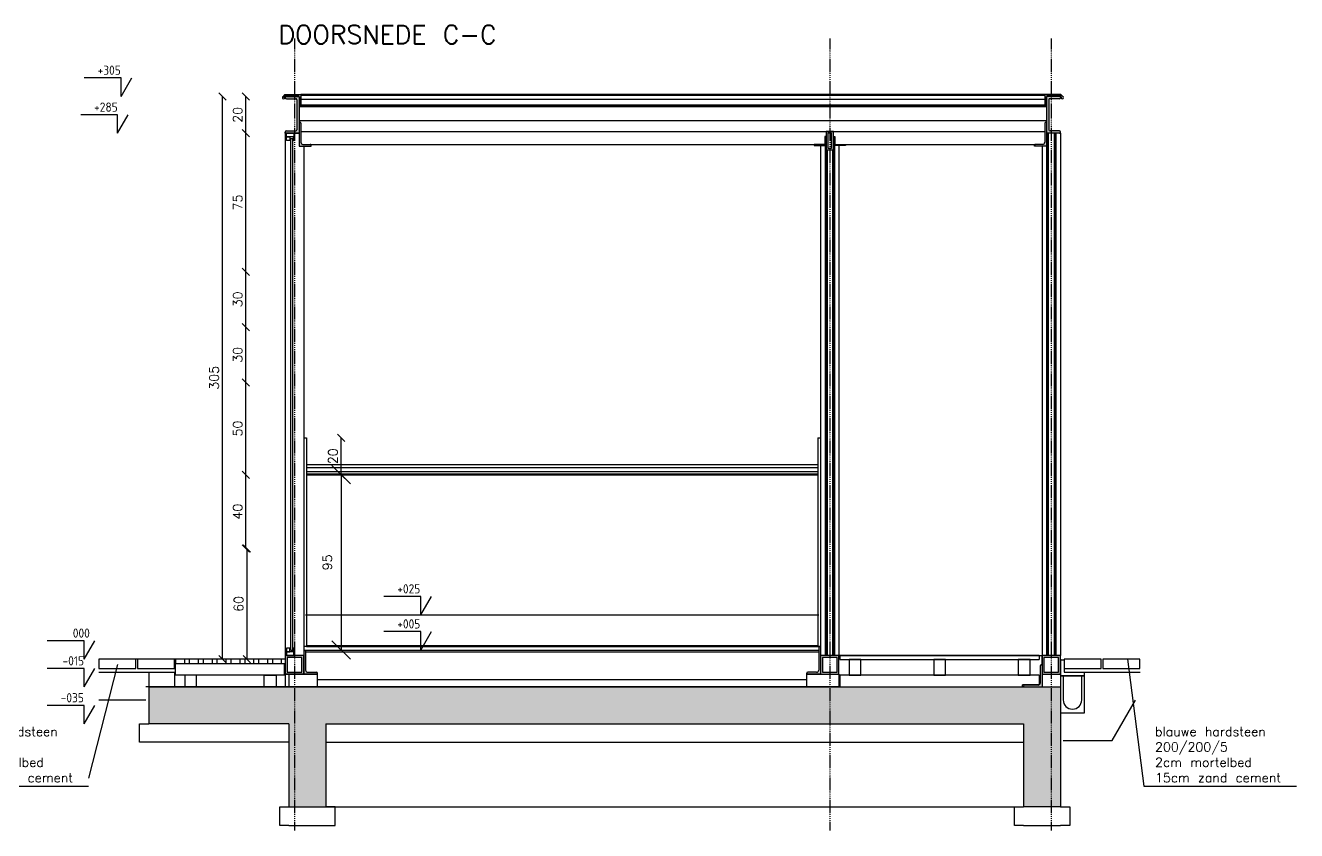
# Model space of a CAD drawing. Header units: centimetres. Extents: x -2527 to 4829, y -303 to 1224.
# Drawn here: x 1617 to 2306, y 84 to 520 of the extents above; entities that cross this region are included whole.
import ezdxf

# ---------------------------------------------------------------- set-up
doc = ezdxf.new("R2010")
doc.units = ezdxf.units.CM
doc.header["$MEASUREMENT"] = 0
for name, pattern in [('DASHDOT', [1, 0.5, -0.25, 0, -0.25]), ('DASHED', [19.05, 12.7, -6.35]), ('HIDDEN', [0.375, 0.25, -0.125])]:
    doc.linetypes.add(name, pattern=pattern)
doc.layers.get('0').update_dxf_attribs({"linetype": 'CONTINUOUS'})
doc.layers.get('DEFPOINTS').update_dxf_attribs({"linetype": 'CONTINUOUS'})
for name, color, linetype in [('20-DIM', 2, 'CONTINUOUS'), ('20-TXT-50', 4, 'CONTINUOUS'), ('AANZ', 1, 'CONTINUOUS'), ('AANZ-ONZ', 1, 'HIDDEN'), ('AFWERKING', 1, 'CONTINUOUS'), ('ASSEN', 2, 'DASHDOT'), ('BET-AANZ', 3, 'CONTINUOUS'), ('BET-DOORSN', 4, 'CONTINUOUS'), ('BET-ONZ', 2, 'HIDDEN'), ('DRAAGSTRUCTUUR', 4, 'CONTINUOUS'), ('HOUT', 2, 'CONTINUOUS'), ('METSELWERK', 1, 'CONTINUOUS'), ('SOLID', 252, 'CONTINUOUS')]:
    doc.layers.add(name, color=color, linetype=linetype)
doc.styles.add('20-ST-25', font='txt.shx', dxfattribs={"height": 5})
doc.styles.add('20-ST-50', font='txt.shx', dxfattribs={"height": 10})
doc.styles.add('CAAA_VZW', font='ISO')
doc.styles.get("Standard").update_dxf_attribs({"font": 'isocp.shx'})
doc.dimstyles.new('20-DIM', dxfattribs={"dimscale": 20, "dimtxt": 0.25, "dimasz": 0.2, "dimexe": 0.2, "dimexo": 0.5, "dimgap": 0.1, "dimtad": 1, "dimdec": 1, "dimdsep": 46, "dimtxsty": '20-ST-25', "dimblk": 'DOT', "dimblk1": 'OBLIQUE', "dimblk2": 'OBLIQUE', "dimsah": 1, "dimcen": 0.1, "dimse1": 1, "dimse2": 1, "dimaunit": 1, "dimadec": 0, "dimazin": 0, "dimtfac": 1, "dimtdec": 1, "dimtix": 1, "dimtmove": 0, "dimatfit": 3, "dimldrblk": 'OBLIQUE', "dimfxl": 1, "dimtolj": 1, "dimarcsym": 0})
doc.dimstyles.new('20-WAP-DIM', dxfattribs={"dimscale": 20, "dimtxt": 1e-14, "dimasz": 0.2, "dimexe": 0.2, "dimexo": 1, "dimgap": 0.1, "dimtad": 1, "dimdec": 1, "dimdsep": 46, "dimtxsty": 'Standard', "dimcen": 0.09, "dimse1": 1, "dimse2": 1, "dimadec": 0, "dimazin": 0, "dimtfac": 1, "dimtdec": 1, "dimtmove": 0, "dimatfit": 3, "dimfxl": 1, "dimtolj": 1, "dimarcsym": 0})

# ---------------------------------------------------------------- blocks, each defined once
blk = doc.blocks.new('_OBLIQUE')
at = {"color": 0, "linetype": 'ByBlock'}
blk.add_line((-0.5, -0.5), (0.5, 0.5), dxfattribs=at)
blk = doc.blocks.new('*D27')
at = {"layer": '20-DIM', "color": 0, "lineweight": -2, "transparency": 16777216}
blk.add_line((1788.13, 276.74), (1788.13, 181.74), dxfattribs=at)
at = {"layer": 'DEFPOINTS', "color": 0, "transparency": 16777216}
for p in [(1770.35, 276.74), (1770.35, 181.74), (1788.13, 181.74)]:
    blk.add_point(p, dxfattribs=at)
at = {"layer": '20-DIM', "color": 0, "lineweight": -2, "transparency": 16777216, "xscale": 10, "yscale": 10, "zscale": 10}
for p, rotation in [((1788.13, 276.74), 90), ((1788.13, 181.74), 270)]:
    blk.add_blockref('_OBLIQUE', p, dxfattribs=dict(at, rotation=rotation))
at = {"layer": '20-DIM', "color": 0, "transparency": 16777216, "insert": (1780.63, 229.24), "char_height": 5, "attachment_point": 5, "rotation": 90, "style": '20-ST-25'}
blk.add_mtext('\\A1;95', dxfattribs=at)
blk = doc.blocks.new('DOT')
blk.add_point((0, 0))
blk = doc.blocks.new('*D26')
at = {"layer": '20-DIM', "color": 0, "lineweight": -2, "transparency": 16777216}
blk.add_line((1788.13, 276.74), (1788.13, 296.74), dxfattribs=at)
at = {"layer": 'DEFPOINTS', "color": 0, "transparency": 16777216}
for p in [(1770.35, 296.74), (1788.13, 296.74), (1770.35, 276.74)]:
    blk.add_point(p, dxfattribs=at)
at = {"layer": '20-DIM', "color": 0, "lineweight": -2, "transparency": 16777216, "xscale": 4, "yscale": 4, "zscale": 4}
for p, rotation in [((1788.13, 296.74), 90), ((1788.13, 276.74), 270)]:
    blk.add_blockref('_OBLIQUE', p, dxfattribs=dict(at, rotation=rotation))
at = {"layer": '20-DIM', "color": 0, "transparency": 16777216, "insert": (1783.63, 286.74), "char_height": 5, "attachment_point": 5, "rotation": 90, "style": '20-ST-25'}
blk.add_mtext('\\A1;20', dxfattribs=at)
blk = doc.blocks.new('NIVO20')
at = {"color": 0, "linetype": 'ByBlock'}
for p, q in [((0, 0), (-5.77, 10)), ((0, 10), (20, 10)), ((0, 0), (0, 10))]:
    blk.add_line(p, q, dxfattribs=at)
at = {"color": 0, "linetype": 'ByBlock', "style": 'CAAA_VZW'}
blk.add_attdef('NIVO', (0, 11.67), '', height=5, dxfattribs=at)
blk = doc.blocks.new('*D35')
at = {"layer": '20-DIM', "color": 0, "lineweight": -2, "transparency": 16777216}
blk.add_line((1737.01, 236.74), (1737.01, 176.74), dxfattribs=at)
at = {"layer": 'DEFPOINTS', "color": 0, "transparency": 16777216}
for p in [(1761.23, 236.74), (1737.01, 176.74), (1762.83, 176.74)]:
    blk.add_point(p, dxfattribs=at)
at = {"layer": '20-DIM', "color": 0, "lineweight": -2, "transparency": 16777216, "xscale": 4, "yscale": 4, "zscale": 4}
for p, rotation in [((1737.01, 236.74), 90), ((1737.01, 176.74), 270)]:
    blk.add_blockref('_OBLIQUE', p, dxfattribs=dict(at, rotation=rotation))
at = {"layer": '20-DIM', "color": 0, "transparency": 16777216, "insert": (1732.51, 206.74), "char_height": 5, "attachment_point": 5, "rotation": 90, "style": '20-ST-25'}
blk.add_mtext('\\A1;60', dxfattribs=at)
blk = doc.blocks.new('*D34')
at = {"layer": '20-DIM', "color": 0, "lineweight": -2, "transparency": 16777216}
blk.add_line((1736.51, 236.74), (1736.51, 276.74), dxfattribs=at)
at = {"layer": 'DEFPOINTS', "color": 0, "transparency": 16777216}
for p in [(1736.51, 276.74), (1761.23, 276.74), (1761.23, 236.74)]:
    blk.add_point(p, dxfattribs=at)
at = {"layer": '20-DIM', "color": 0, "lineweight": -2, "transparency": 16777216, "xscale": 4, "yscale": 4, "zscale": 4}
for p, rotation in [((1736.51, 276.74), 90), ((1736.51, 236.74), 270)]:
    blk.add_blockref('_OBLIQUE', p, dxfattribs=dict(at, rotation=rotation))
at = {"layer": '20-DIM', "color": 0, "transparency": 16777216, "insert": (1732.01, 256.74), "char_height": 5, "attachment_point": 5, "rotation": 90, "style": '20-ST-25'}
blk.add_mtext('\\A1;40', dxfattribs=at)
blk = doc.blocks.new('*D33')
at = {"layer": '20-DIM', "color": 0, "lineweight": -2, "transparency": 16777216}
blk.add_line((1736.51, 276.74), (1736.51, 326.74), dxfattribs=at)
at = {"layer": 'DEFPOINTS', "color": 0, "transparency": 16777216}
for p in [(1736.51, 326.74), (1761.23, 326.74), (1761.23, 276.74)]:
    blk.add_point(p, dxfattribs=at)
at = {"layer": '20-DIM', "color": 0, "lineweight": -2, "transparency": 16777216, "xscale": 4, "yscale": 4, "zscale": 4}
for p, rotation in [((1736.51, 326.74), 90), ((1736.51, 276.74), 270)]:
    blk.add_blockref('_OBLIQUE', p, dxfattribs=dict(at, rotation=rotation))
at = {"layer": '20-DIM', "color": 0, "transparency": 16777216, "insert": (1732.01, 301.74), "char_height": 5, "attachment_point": 5, "rotation": 90, "style": '20-ST-25'}
blk.add_mtext('\\A1;50', dxfattribs=at)
blk = doc.blocks.new('*D32')
at = {"layer": '20-DIM', "color": 0, "lineweight": -2, "transparency": 16777216}
blk.add_line((1736.51, 326.74), (1736.51, 356.74), dxfattribs=at)
at = {"layer": 'DEFPOINTS', "color": 0, "transparency": 16777216}
for p in [(1736.51, 356.74), (1761.23, 356.74), (1761.23, 326.74)]:
    blk.add_point(p, dxfattribs=at)
at = {"layer": '20-DIM', "color": 0, "lineweight": -2, "transparency": 16777216, "xscale": 4, "yscale": 4, "zscale": 4}
for p, rotation in [((1736.51, 356.74), 90), ((1736.51, 326.74), 270)]:
    blk.add_blockref('_OBLIQUE', p, dxfattribs=dict(at, rotation=rotation))
at = {"layer": '20-DIM', "color": 0, "transparency": 16777216, "insert": (1732.01, 341.74), "char_height": 5, "attachment_point": 5, "rotation": 90, "style": '20-ST-25'}
blk.add_mtext('\\A1;30', dxfattribs=at)
blk = doc.blocks.new('*D31')
at = {"layer": '20-DIM', "color": 0, "lineweight": -2, "transparency": 16777216}
blk.add_line((1736.51, 356.74), (1736.51, 386.74), dxfattribs=at)
at = {"layer": 'DEFPOINTS', "color": 0, "transparency": 16777216}
for p in [(1736.51, 386.74), (1761.23, 386.74), (1761.23, 356.74)]:
    blk.add_point(p, dxfattribs=at)
at = {"layer": '20-DIM', "color": 0, "lineweight": -2, "transparency": 16777216, "xscale": 4, "yscale": 4, "zscale": 4}
for p, rotation in [((1736.51, 386.74), 90), ((1736.51, 356.74), 270)]:
    blk.add_blockref('_OBLIQUE', p, dxfattribs=dict(at, rotation=rotation))
at = {"layer": '20-DIM', "color": 0, "transparency": 16777216, "insert": (1732.01, 371.74), "char_height": 5, "attachment_point": 5, "rotation": 90, "style": '20-ST-25'}
blk.add_mtext('\\A1;30', dxfattribs=at)
blk = doc.blocks.new('*D30')
at = {"layer": '20-DIM', "color": 0, "lineweight": -2, "transparency": 16777216}
blk.add_line((1723.79, 176.74), (1723.79, 481.74), dxfattribs=at)
at = {"layer": 'DEFPOINTS', "color": 0, "transparency": 16777216}
for p in [(1723.79, 481.74), (1757.83, 481.74), (1755.83, 176.74)]:
    blk.add_point(p, dxfattribs=at)
at = {"layer": '20-DIM', "color": 0, "lineweight": -2, "transparency": 16777216, "xscale": 4, "yscale": 4, "zscale": 4}
for p, rotation in [((1723.79, 481.74), 90), ((1723.79, 176.74), 270)]:
    blk.add_blockref('_OBLIQUE', p, dxfattribs=dict(at, rotation=rotation))
at = {"layer": '20-DIM', "color": 0, "transparency": 16777216, "insert": (1719.29, 329.24), "char_height": 5, "attachment_point": 5, "rotation": 90, "style": '20-ST-25'}
blk.add_mtext('\\A1;305', dxfattribs=at)
blk = doc.blocks.new('*D29')
at = {"layer": '20-DIM', "color": 0, "lineweight": -2, "transparency": 16777216}
blk.add_line((1736.51, 386.74), (1736.51, 461.74), dxfattribs=at)
at = {"layer": 'DEFPOINTS', "color": 0, "transparency": 16777216}
for p in [(1736.51, 461.74), (1757.83, 461.74), (1761.23, 386.74)]:
    blk.add_point(p, dxfattribs=at)
at = {"layer": '20-DIM', "color": 0, "lineweight": -2, "transparency": 16777216, "xscale": 4, "yscale": 4, "zscale": 4}
for p, rotation in [((1736.51, 461.74), 90), ((1736.51, 386.74), 270)]:
    blk.add_blockref('_OBLIQUE', p, dxfattribs=dict(at, rotation=rotation))
at = {"layer": '20-DIM', "color": 0, "transparency": 16777216, "insert": (1732.01, 424.24), "char_height": 5, "attachment_point": 5, "rotation": 90, "style": '20-ST-25'}
blk.add_mtext('\\A1;75', dxfattribs=at)
blk = doc.blocks.new('*D28')
at = {"layer": '20-DIM', "color": 0, "lineweight": -2, "transparency": 16777216}
blk.add_line((1736.51, 461.74), (1736.51, 481.74), dxfattribs=at)
at = {"layer": 'DEFPOINTS', "color": 0, "transparency": 16777216}
for p in [(1736.51, 481.74), (1757.83, 481.74), (1757.83, 461.74)]:
    blk.add_point(p, dxfattribs=at)
at = {"layer": '20-DIM', "color": 0, "lineweight": -2, "transparency": 16777216, "xscale": 4, "yscale": 4, "zscale": 4}
for p, rotation in [((1736.51, 481.74), 90), ((1736.51, 461.74), 270)]:
    blk.add_blockref('_OBLIQUE', p, dxfattribs=dict(at, rotation=rotation))
at = {"layer": '20-DIM', "color": 0, "transparency": 16777216, "insert": (1732.01, 471.74), "char_height": 5, "attachment_point": 5, "rotation": 90, "style": '20-ST-25'}
blk.add_mtext('\\A1;20', dxfattribs=at)

msp = doc.modelspace()

# ---------------------------------------------------------------- hatches: boundary and pattern name
at = {"layer": 'DRAAGSTRUCTUUR'}
for points in [[(1763.48, 462.99), (1758.43, 462.99, 0.414214), (1757.83, 462.39), (1757.83, 461.74), (1765.33, 461.74), (1765.33, 481.74), (1757.83, 481.74), (1757.83, 481.09, 0.414214), (1758.43, 480.49), (1763.48, 480.49, -0.414214), (1764.08, 479.89), (1764.08, 463.59, -0.414214)], [(1766.33, 456.84), (1766.33, 467.19, 0.414214), (1765.78, 467.74), (1765.33, 467.74), (1765.33, 461.74), (1765.33, 454.74), (1771.83, 454.74), (1771.83, 455.19, 0.414214), (1771.28, 455.74), (1767.43, 455.74, -0.414214)], [(2050.83, 455.04), (2050.83, 460.04), (2050.13, 460.04), (2050.13, 455.74), (2044.33, 455.74), (2044.33, 455.04)], [(2055.53, 460.04), (2054.83, 460.04), (2054.83, 455.04), (2061.33, 455.04), (2061.33, 455.74), (2055.53, 455.74)], [(2047.83, 181.74), (2047.83, 183.74), (2047.38, 183.74, 0.414214), (2046.83, 183.19), (2046.83, 170.84, -0.414214), (2045.73, 169.74), (2040.88, 169.74, 0.414214), (2040.33, 169.19), (2040.33, 168.74), (2047.83, 168.74)], [(2167.83, 173.74), (2167.38, 173.74, 0.414214), (2166.83, 173.19), (2166.83, 163.84, -0.414214), (2165.73, 162.74), (2158.38, 162.74, 0.414214), (2157.83, 162.19), (2157.83, 161.74), (2167.83, 161.74)]]:
    msp.add_hatch(color=256, dxfattribs=at).paths.add_polyline_path(points)
h = msp.add_hatch(color=256, dxfattribs=at)
h.paths.add_polyline_path([(2170.33, 467.74), (2169.88, 467.74, 0.414214), (2169.33, 467.19), (2169.33, 456.84, -0.414214), (2168.23, 455.74), (2164.38, 455.74, 0.414214), (2163.83, 455.19), (2163.83, 454.74), (2170.33, 454.74)])
h.paths.add_polyline_path([(2171.58, 463.59), (2171.58, 479.89, -0.414214), (2172.18, 480.49), (2177.23, 480.49, 0.414214), (2177.83, 481.09), (2177.83, 481.74), (2170.33, 481.74), (2170.33, 461.74), (2177.83, 461.74), (2177.83, 462.39, 0.414214), (2177.23, 462.99), (2172.18, 462.99, -0.414214)])
h = msp.add_hatch(color=256, dxfattribs=at)
h.paths.add_polyline_path([(2050.83, 462.74), (2050.83, 452.74), (2054.83, 452.74), (2054.83, 462.74)])
h.paths.add_polyline_path([(2053.83, 461.74), (2053.83, 453.74), (2051.83, 453.74), (2051.83, 461.74)], flags=16)
h = msp.add_hatch(color=256, dxfattribs=at)
h.paths.add_polyline_path([(1767.83, 178.74), (1757.83, 178.74), (1757.83, 168.74), (1767.83, 168.74)])
h.paths.add_polyline_path([(1766.83, 177.74), (1766.83, 169.74), (1758.83, 169.74), (1758.83, 177.74)], flags=16)
h.paths.add_polyline_path([(1768.83, 181.19, 0.414214), (1768.28, 181.74), (1767.83, 181.74), (1767.83, 168.74), (1775.33, 168.74), (1775.33, 169.19, 0.414214), (1774.78, 169.74), (1769.93, 169.74, -0.414214), (1768.83, 170.84)])
h = msp.add_hatch(color=256, dxfattribs=at)
h.paths.add_polyline_path([(2057.83, 178.74), (2047.83, 178.74), (2047.83, 168.74), (2057.83, 168.74)])
h.paths.add_polyline_path([(2048.83, 177.74), (2056.83, 177.74), (2056.83, 169.74), (2048.83, 169.74)], flags=16)
h = msp.add_hatch(color=256, dxfattribs=at)
h.paths.add_polyline_path([(2177.83, 178.74), (2167.83, 178.74), (2167.83, 173.74), (2167.83, 168.74), (2177.83, 168.74)])
h.paths.add_polyline_path([(2168.83, 177.74), (2176.83, 177.74), (2176.83, 169.74), (2168.83, 169.74)], flags=16)
at = {"layer": 'SOLID'}
msp.add_hatch(color=256, dxfattribs=at).paths.add_polyline_path([(1683.83, 161.74), (1683.83, 141.74), (1759.83, 141.74), (1759.83, 96.74), (1779.83, 96.74), (1779.83, 141.74), (2157.83, 141.74), (2157.83, 96.74), (2177.83, 96.74), (2177.83, 161.74), (2057.83, 161.74)])

# ---------------------------------------------------------------- linework, layer by layer
at = {"layer": '20-DIM'}
msp.add_line((1666.89, 173.95), (1651.21, 112.24), dxfattribs=at)
at = {"layer": 'AANZ'}
for p, q in [((1757.83, 461.74), (1757.83, 178.74)), ((2170.83, 454.74), (2170.83, 461.74)), ((2177.83, 461.74), (2177.83, 178.74)), ((1767.43, 455.74), (2050.13, 455.74)), ((2047.83, 455.04), (2047.83, 178.74)), ((2055.53, 455.74), (2164.38, 455.74)), ((2057.83, 455.04), (2057.83, 178.74)), ((2167.83, 454.74), (2167.83, 178.74)), ((1769.33, 282.24), (2046.33, 282.24)), ((1768.83, 181.74), (2046.83, 181.74)), ((1769.33, 184.24), (2046.33, 184.24)), ((1769.33, 183.74), (2046.33, 183.74)), ((2057.83, 178.74), (2167.83, 178.74))]:
    msp.add_line(p, q, dxfattribs=at)
at = {"layer": 'AANZ-ONZ'}
for p, q in [((2171.33, 178.74), (2171.33, 461.74)), ((2174.33, 461.74), (2174.33, 178.74)), ((2051.33, 452.74), (2051.33, 178.74)), ((2054.33, 452.74), (2054.33, 178.74))]:
    msp.add_line(p, q, dxfattribs=at)
at = {"layer": 'AFWERKING'}
for p, q in [((1757.62, 482.74), (1756.42, 481.54)), ((1757.83, 482.24), (1757.27, 481.69)), ((1757.62, 482.74), (1766.32, 482.74)), ((1757.83, 482.24), (1765.33, 482.24)), ((2169.33, 482.74), (1766.32, 482.74)), ((1766.32, 482.74), (1766.32, 477.24)), ((2169.33, 482.26), (1766.32, 482.26)), ((2169.33, 482.74), (2169.33, 477.24)), ((2178.03, 482.74), (2169.33, 482.74)), ((2177.83, 482.24), (2170.33, 482.24)), ((2177.83, 482.24), (2178.38, 481.69)), ((2178.03, 482.74), (2179.24, 481.54)), ((1757.55, 481.41), (1757.06, 480.91)), ((1765.82, 481.71), (1765.82, 476.74)), ((1765.82, 476.74), (2169.83, 476.74)), ((2169.33, 480.05), (1766.32, 480.05)), ((1766.32, 477.24), (2169.33, 477.24)), ((2169.83, 481.71), (2169.83, 476.74)), ((2178.1, 481.41), (2178.59, 480.91)), ((1761.98, 458.74), (1760.78, 458.74)), ((1760.78, 181.74), (1760.78, 458.74)), ((1761.98, 181.74), (1761.98, 458.74)), ((1767.83, 454.74), (1767.83, 178.74)), ((1760.78, 181.74), (1761.98, 181.74)), ((1757.83, 176.74), (1697.83, 176.74)), ((1683.83, 169.74), (1697.83, 169.74)), ((1683.83, 169.74), (1683.83, 161.74)), ((1697.83, 169.74), (1697.83, 161.74)), ((1683.83, 161.74), (1682.33, 161.74))]:
    msp.add_line(p, q, dxfattribs=at)
for points in [[(1758.55, 461.74), (1762.55, 461.74), (1762.55, 457.74), (1762.35, 457.74), (1762.35, 459.74), (1758.55, 459.74), (1758.55, 461.74)], [(1758.55, 178.74), (1762.55, 178.74), (1762.55, 182.74), (1762.35, 182.74), (1762.35, 180.74), (1758.55, 180.74), (1758.55, 178.74)]]:
    msp.add_lwpolyline(points, dxfattribs=at)
for points in [[(1758.55, 459.74), (1760.35, 459.74), (1760.35, 457.74), (1758.55, 457.74)], [(1758.55, 180.74), (1760.35, 180.74), (1760.35, 182.74), (1758.55, 182.74)]]:
    msp.add_lwpolyline(points, close=True, dxfattribs=at)
for centre, start, end in [((1756.94, 481.08), 134.9035, 28.38494), ((2178.71, 481.08), 151.61506, 45.0965)]:
    msp.add_arc(centre, 0.7, start, end, dxfattribs=at)
at = {"layer": 'ASSEN'}
for p, q in [((1762.83, 513.11), (1762.83, 83.93)), ((2052.83, 513.11), (2052.83, 83.93)), ((2172.83, 513.11), (2172.83, 83.93))]:
    msp.add_line(p, q, dxfattribs=at)
at = {"layer": 'BET-AANZ'}
for p, q in [((1757.83, 461.74), (1765.33, 461.74)), ((1765.33, 461.74), (1757.83, 461.74))]:
    msp.add_line(p, q, dxfattribs=at)
at = {"layer": 'BET-DOORSN'}
for p, q in [((1683.83, 161.74), (1683.83, 141.74)), ((2058.33, 161.74), (1683.83, 161.74)), ((2057.83, 161.74), (2177.83, 161.74)), ((2177.83, 161.74), (2177.83, 96.74)), ((1759.83, 141.74), (1683.83, 141.74)), ((1759.83, 141.74), (1759.83, 96.74)), ((1779.83, 141.74), (1779.83, 96.74)), ((1779.83, 141.74), (2157.83, 141.74)), ((2157.83, 141.74), (2157.83, 96.74)), ((1759.83, 96.74), (1779.83, 96.74)), ((2177.83, 96.74), (2157.83, 96.74))]:
    msp.add_line(p, q, dxfattribs=at)
at = {"layer": 'BET-ONZ'}
msp.add_line((1779.83, 96.74), (2157.83, 96.74), dxfattribs=at)
at = {"layer": 'DRAAGSTRUCTUUR'}
for p, q in [((1757.83, 481.74), (1765.33, 481.74)), ((1757.83, 481.74), (1757.83, 481.09)), ((1758.43, 480.49), (1763.48, 480.49)), ((1764.08, 479.89), (1764.08, 463.59)), ((1765.33, 481.74), (1765.33, 461.74)), ((1765.33, 476.24), (2170.33, 476.24)), ((2170.33, 481.74), (2170.33, 461.74)), ((2177.83, 481.74), (2170.33, 481.74)), ((2171.58, 479.89), (2171.58, 463.59)), ((2177.23, 480.49), (2172.18, 480.49)), ((2177.83, 481.74), (2177.83, 481.09)), ((1765.33, 468.74), (2170.33, 468.74)), ((1757.83, 461.74), (1757.83, 462.39)), ((1758.43, 462.99), (1763.48, 462.99)), ((1765.33, 467.74), (1765.33, 454.74)), ((1765.78, 467.74), (1765.33, 467.74)), ((1766.33, 467.19), (1766.33, 456.84)), ((1766.33, 462.74), (2169.33, 462.74)), ((1797.47, 462.74), (1812.35, 462.74)), ((2169.33, 467.19), (2169.33, 456.84)), ((2169.88, 467.74), (2170.33, 467.74)), ((2170.33, 467.74), (2170.33, 454.74)), ((2177.83, 461.74), (2170.33, 461.74)), ((2177.23, 462.99), (2172.18, 462.99)), ((2177.33, 461.74), (2177.83, 461.74)), ((2177.83, 461.74), (2177.83, 462.39)), ((1765.33, 454.74), (1771.83, 454.74)), ((1767.43, 455.74), (1771.28, 455.74)), ((1771.83, 454.74), (1771.83, 455.19)), ((2163.83, 454.74), (2163.83, 455.19)), ((2170.33, 454.74), (2163.83, 454.74)), ((2168.23, 455.74), (2164.38, 455.74)), ((1767.83, 181.74), (1767.83, 168.74)), ((1767.83, 181.74), (1767.83, 168.74)), ((1768.28, 181.74), (1767.83, 181.74)), ((1768.83, 181.19), (1768.83, 170.84)), ((2046.83, 183.19), (2046.83, 170.84)), ((2047.38, 183.74), (2047.83, 183.74)), ((2047.83, 183.74), (2047.83, 168.74)), ((2047.83, 181.74), (2047.83, 168.74)), ((2166.83, 173.19), (2166.83, 163.84)), ((2167.38, 173.74), (2167.83, 173.74)), ((2167.83, 173.74), (2167.83, 178.74)), ((2167.83, 173.74), (2167.83, 161.74)), ((2177.83, 176.74), (2177.83, 169.74)), ((1767.83, 168.74), (1775.33, 168.74)), ((1769.93, 169.74), (1774.78, 169.74)), ((1775.33, 168.74), (1775.33, 169.19)), ((2040.33, 168.74), (2040.33, 169.19)), ((2047.83, 168.74), (2040.33, 168.74)), ((2045.73, 169.74), (2040.88, 169.74)), ((1683.83, 161.74), (1759.83, 161.74)), ((2157.83, 161.74), (2157.83, 162.19)), ((2157.83, 161.74), (2167.83, 161.74)), ((2165.73, 162.74), (2158.38, 162.74))]:
    msp.add_line(p, q, dxfattribs=at)
for points in [[(2050.83, 452.74), (2054.83, 452.74), (2054.83, 462.74), (2050.83, 462.74)], [(2051.83, 453.74), (2053.83, 453.74), (2053.83, 461.74), (2051.83, 461.74)], [(1757.83, 168.74), (1767.83, 168.74), (1767.83, 178.74), (1757.83, 178.74)], [(1758.83, 169.74), (1766.83, 169.74), (1766.83, 177.74), (1758.83, 177.74)], [(2047.83, 168.74), (2057.83, 168.74), (2057.83, 178.74), (2047.83, 178.74)], [(2048.83, 169.74), (2056.83, 169.74), (2056.83, 177.74), (2048.83, 177.74)], [(2167.83, 168.74), (2177.83, 168.74), (2177.83, 178.74), (2167.83, 178.74)], [(2168.83, 169.74), (2176.83, 169.74), (2176.83, 177.74), (2168.83, 177.74)]]:
    msp.add_lwpolyline(points, close=True, dxfattribs=at)
for points in [[(2044.33, 455.04), (2050.83, 455.04), (2050.83, 460.04), (2050.13, 460.04), (2050.13, 455.74), (2044.33, 455.74), (2044.33, 455.04)], [(2061.33, 455.04), (2054.83, 455.04), (2054.83, 460.04), (2055.53, 460.04), (2055.53, 455.74), (2061.33, 455.74), (2061.33, 455.04)]]:
    msp.add_lwpolyline(points, dxfattribs=at)
for centre, radius, start, end in [((1758.43, 481.09), 0.6, 180, 270), ((1763.48, 479.89), 0.6, 0, 90), ((2172.18, 479.89), 0.6, 90, 180), ((2177.23, 481.09), 0.6, 270, 0), ((1758.43, 462.39), 0.6, 90, 180), ((1763.48, 463.59), 0.6, 270, 360), ((1765.78, 467.19), 0.55, 360, 90), ((2169.88, 467.19), 0.55, 90, 180), ((2172.18, 463.59), 0.6, 180, 270), ((2177.23, 462.39), 0.6, 0, 90), ((1767.43, 456.84), 1.1, 180, 270), ((1771.28, 455.19), 0.55, 360, 90), ((2164.38, 455.19), 0.55, 90, 180), ((2168.23, 456.84), 1.1, 270, 0), ((1768.28, 181.19), 0.55, 360, 90), ((2047.38, 183.19), 0.55, 90, 180), ((2167.38, 173.19), 0.55, 90, 180), ((1769.93, 170.84), 1.1, 180, 270), ((1774.78, 169.19), 0.55, 0, 90), ((2040.88, 169.19), 0.55, 90, 180), ((2045.73, 170.84), 1.1, 270, 0), ((2158.38, 162.19), 0.55, 90, 180), ((2165.73, 163.84), 1.1, 270, 0)]:
    msp.add_arc(centre, radius, start, end, dxfattribs=at)
at = {"layer": 'HOUT'}
for p, q in [((2174.83, 461.74), (2174.83, 178.74)), ((2175.33, 461.74), (2175.33, 178.74)), ((2050.33, 455.04), (2050.33, 178.74)), ((2055.33, 455.04), (2055.33, 178.74)), ((2170.33, 454.74), (2170.83, 454.74)), ((2170.33, 454.74), (2170.33, 178.74)), ((2170.83, 454.74), (2170.83, 178.74)), ((2050.83, 452.74), (2050.83, 178.74)), ((2054.83, 452.74), (2054.83, 178.74)), ((1767.83, 296.74), (1769.33, 296.74)), ((1767.83, 296.74), (1767.83, 181.74)), ((1769.33, 296.74), (1769.33, 183.74)), ((2046.33, 296.74), (2046.33, 183.74)), ((2046.33, 296.74), (2047.83, 296.74)), ((1769.33, 280.57), (2046.33, 280.57)), ((1769.33, 278.57), (2046.33, 278.57)), ((1769.33, 277.24), (2046.33, 277.24)), ((1769.33, 276.74), (2046.33, 276.74)), ((1768.83, 200.74), (2046.83, 200.74)), ((1769.33, 183.74), (1767.83, 183.74)), ((1768.83, 180.74), (2046.83, 180.74)), ((2046.33, 183.74), (2047.83, 183.74)), ((1677.83, 176.74), (1676.83, 176.74)), ((1698.33, 168.14), (1698.33, 174.54)), ((1698.33, 174.54), (1757.33, 174.54)), ((1757.33, 168.14), (1757.33, 174.54)), ((2166.33, 178.74), (2058.33, 178.74)), ((2058.33, 178.74), (2058.33, 176.54)), ((2058.33, 176.54), (2166.33, 176.54)), ((2166.33, 178.74), (2166.33, 176.54)), ((2177.83, 176.74), (2177.83, 168.24)), ((2179.83, 176.24), (2177.83, 176.24)), ((2179.83, 176.24), (2179.83, 169.74)), ((2198.83, 176.74), (2197.83, 176.74)), ((1656.83, 169.74), (1683.83, 169.74)), ((1757.33, 168.14), (1698.33, 168.14)), ((1759.83, 168.74), (1759.83, 161.74)), ((1775.33, 165.74), (2040.33, 165.74)), ((2057.83, 168.74), (2057.83, 161.74)), ((2058.33, 168.14), (2058.33, 161.74)), ((2166.33, 168.14), (2058.33, 168.14)), ((2166.33, 168.14), (2166.33, 162.92)), ((2177.83, 168.24), (2177.83, 148.24)), ((2190.83, 167.74), (2177.83, 167.74)), ((2177.83, 167.74), (2190.83, 167.74)), ((2179.33, 167.74), (2179.33, 154.74)), ((2179.83, 169.74), (2190.83, 169.74)), ((2189.33, 154.74), (2189.33, 167.74)), ((2190.83, 169.74), (2221.02, 169.74)), ((2190.83, 167.74), (2190.83, 169.74)), ((2190.83, 147.74), (2190.83, 167.74)), ((1759.83, 161.74), (2057.83, 161.74)), ((2157.33, 161.74), (2157.33, 162.92)), ((2166.33, 162.92), (2157.33, 162.92)), ((1656.83, 154.74), (1682.33, 154.74)), ((2205.83, 132.74), (2218.46, 154.62)), ((2177.83, 147.74), (2190.83, 147.74)), ((2179.33, 132.74), (2205.83, 132.74))]:
    msp.add_line(p, q, dxfattribs=at)
for points in [[(1656.83, 171.74), (1676.83, 171.74), (1676.83, 176.74), (1656.83, 176.74)], [(1677.83, 171.74), (1697.83, 171.74), (1697.83, 176.74), (1677.83, 176.74)], [(1698.33, 176.74), (1698.33, 174.54), (1703.33, 174.54), (1703.33, 176.74)], [(1705.83, 176.74), (1705.83, 174.54), (1710.83, 174.54), (1710.83, 176.74)], [(1713.33, 176.74), (1713.33, 174.54), (1718.33, 174.54), (1718.33, 176.74)], [(1720.83, 176.74), (1720.83, 174.54), (1725.83, 174.54), (1725.83, 176.74)], [(1728.33, 176.74), (1728.33, 174.54), (1733.33, 174.54), (1733.33, 176.74)], [(1735.83, 176.74), (1735.83, 174.54), (1740.83, 174.54), (1740.83, 176.74)], [(1743.33, 176.74), (1743.33, 174.54), (1748.33, 174.54), (1748.33, 176.74)], [(1750.83, 176.74), (1750.83, 174.54), (1755.83, 174.54), (1755.83, 176.74)], [(2063.33, 168.14), (2069.73, 168.14), (2069.73, 176.54), (2063.33, 176.54)], [(2109.13, 168.14), (2115.53, 168.14), (2115.53, 176.54), (2109.13, 176.54)], [(2154.93, 168.14), (2161.33, 168.14), (2161.33, 176.54), (2154.93, 176.54)], [(2179.83, 171.74), (2199.83, 171.74), (2199.83, 176.74), (2179.83, 176.74)], [(2200.83, 171.74), (2220.83, 171.74), (2220.83, 176.74), (2200.83, 176.74)], [(1703.33, 161.74), (1709.73, 161.74), (1709.73, 168.14), (1703.33, 168.14)], [(1752.83, 161.74), (1746.43, 161.74), (1746.43, 168.14), (1752.83, 168.14)], [(1757.83, 161.74), (1775.33, 161.74), (1775.33, 168.74), (1757.83, 168.74)], [(2040.33, 168.74), (2057.83, 168.74), (2057.83, 161.74), (2040.33, 161.74)]]:
    msp.add_lwpolyline(points, close=True, dxfattribs=at)
msp.add_arc((2184.33, 154.74), 5, 180, 0, dxfattribs=at)
at = {"layer": 'METSELWERK', "linetype": 'DASHED'}
for p, q in [((1678.83, 131.74), (1678.83, 141.74)), ((1678.83, 141.74), (1683.83, 141.74)), ((1754.83, 86.74), (1754.83, 96.74)), ((1754.83, 96.74), (1759.83, 96.74)), ((1784.83, 96.74), (1779.83, 96.74)), ((1784.83, 86.74), (1784.83, 96.74)), ((2152.83, 96.74), (2157.83, 96.74)), ((2152.83, 86.74), (2152.83, 96.74)), ((2177.83, 96.74), (2182.83, 96.74)), ((2182.83, 96.74), (2182.83, 86.74)), ((1759.83, 86.74), (1754.83, 86.74)), ((1779.83, 86.74), (1784.83, 86.74)), ((2157.83, 86.74), (2152.83, 86.74)), ((2182.83, 86.74), (2177.83, 86.74))]:
    msp.add_line(p, q, dxfattribs=at)
at = {"layer": 'METSELWERK'}
for p, q in [((1759.83, 131.74), (1678.83, 131.74)), ((1779.83, 131.74), (2157.83, 131.74)), ((1759.83, 86.74), (1779.83, 86.74)), ((2157.83, 86.74), (2177.83, 86.74))]:
    msp.add_line(p, q, dxfattribs=at)

# ---------------------------------------------------------------- block references
at = {"layer": '20-DIM'}
ref = msp.add_blockref('NIVO20', (1668.85, 481.74), dxfattribs=dict(at, xscale=-1))
ref.add_attrib('NIVO', '+305', (1656.15, 493.41), dxfattribs={"layer": '0', "color": 0, "linetype": 'ByBlock', "height": 5, "style": 'CAAA_VZW'})
ref = msp.add_blockref('NIVO20', (1666.98, 461.74), dxfattribs=dict(at, xscale=-1))
ref.add_attrib('NIVO', '+285', (1654.27, 473.41), dxfattribs={"layer": '0', "color": 0, "linetype": 'ByBlock', "height": 5, "style": 'CAAA_VZW'})
ref = msp.add_blockref('NIVO20', (1831.2, 200.74), dxfattribs=dict(at, xscale=-1))
ref.add_attrib('NIVO', '+025', (1818.5, 212.41), dxfattribs={"layer": '0', "color": 0, "linetype": 'ByBlock', "height": 5, "style": 'CAAA_VZW'})
ref = msp.add_blockref('NIVO20', (1648.85, 176.74), dxfattribs=dict(at, xscale=-1))
ref.add_attrib('NIVO', ' 000', (1639.85, 188.41), dxfattribs={"layer": '0', "color": 0, "linetype": 'ByBlock', "height": 5, "style": 'CAAA_VZW'})
ref = msp.add_blockref('NIVO20', (1831.2, 181.74), dxfattribs=dict(at, xscale=-1))
ref.add_attrib('NIVO', '+005', (1818.5, 193.41), dxfattribs={"layer": '0', "color": 0, "linetype": 'ByBlock', "height": 5, "style": 'CAAA_VZW'})
ref = msp.add_blockref('NIVO20', (1648.85, 161.74), dxfattribs=dict(at, xscale=-1))
ref.add_attrib('NIVO', '-015', (1637.15, 173.41), dxfattribs={"layer": '0', "color": 0, "linetype": 'ByBlock', "height": 5, "style": 'CAAA_VZW'})
ref = msp.add_blockref('NIVO20', (1648.85, 141.74), dxfattribs=dict(at, xscale=-1))
ref.add_attrib('NIVO', '-035', (1636.15, 153.41), dxfattribs={"layer": '0', "color": 0, "linetype": 'ByBlock', "height": 5, "style": 'CAAA_VZW'})

# ---------------------------------------------------------------- texts
at = {"layer": '20-DIM', "char_height": 5, "attachment_point": 4, "style": '20-ST-25'}
for insert in [(1574.57, 125.07), (2229.07, 125.07)]:
    msp.add_mtext('blauwe hardsteen\\P200/200/5\\P2cm mortelbed\\P15cm zand cement', dxfattribs=dict(at, insert=insert))
at = {"layer": '20-TXT-50', "style": '20-ST-50'}
msp.add_text('DOORSNEDE C-C', height=10, dxfattribs=at).set_placement((1754.12, 510.18))

# ---------------------------------------------------------------- dimensions: what is measured, and where the dimension line sits
at = {"layer": '20-DIM'}
for base, p1, p2, picture, middle in [((1723.79, 481.74), (1755.83, 176.74), (1757.83, 481.74), '*D30', (1719.29, 329.24)), ((1736.51, 481.74), (1757.83, 461.74), (1757.83, 481.74), '*D28', (1732.01, 471.74)), ((1736.51, 461.74), (1761.23, 386.74), (1757.83, 461.74), '*D29', (1732.01, 424.24)), ((1736.51, 386.74), (1761.23, 356.74), (1761.23, 386.74), '*D31', (1732.01, 371.74)), ((1736.51, 356.74), (1761.23, 326.74), (1761.23, 356.74), '*D32', (1732.01, 341.74)), ((1736.51, 326.74), (1761.23, 276.74), (1761.23, 326.74), '*D33', (1732.01, 301.74)), ((1788.13, 296.74), (1770.35, 276.74), (1770.35, 296.74), '*D26', (1783.63, 286.74)), ((1736.51, 276.74), (1761.23, 236.74), (1761.23, 276.74), '*D34', (1732.01, 256.74)), ((1737.01, 176.74), (1761.23, 236.74), (1762.83, 176.74), '*D35', (1732.51, 206.74))]:
    dim = msp.add_linear_dim(base=base, p1=p1, p2=p2, angle=90, dimstyle='20-DIM', dxfattribs=at)
    dim.commit()
    dim.dimension.update_dxf_attribs({"geometry": picture, "text_midpoint": middle})
dim = msp.add_linear_dim(base=(1788.13, 181.74), p1=(1770.35, 276.74), p2=(1770.35, 181.74), angle=90, dimstyle='20-WAP-DIM', override={"dimscale": 50, "dimtxt": 0.25, "dimexo": 0.5, "dimtxsty": '20-ST-25', "dimblk": 'DOT', "dimblk1": 'OBLIQUE', "dimblk2": 'OBLIQUE', "dimsah": 1, "dimcen": 0.1, "dimaunit": 1, "dimtix": 1}, dxfattribs=at)
dim.commit()
dim.dimension.update_dxf_attribs({"geometry": '*D27', "text_midpoint": (1780.63, 229.24)})

# ---------------------------------------------------------------- leaders
at = {"layer": '20-DIM', "annotation_type": 0, "has_hookline": 1, "hookline_direction": 0, "text_width": 76.67}
msp.add_leader([(1559.7, 176.74), (1568.57, 108.07), (1572.57, 108.07)], dimstyle='20-DIM', override={"dimldrblk": 'DOT'}, dxfattribs=at)
at = {"layer": '20-DIM', "has_arrowhead": 0, "annotation_type": 0, "has_hookline": 1, "hookline_direction": 0, "text_width": 76.67}
msp.add_leader([(2214.2, 176.74), (2223.07, 108.07), (2227.07, 108.07)], dimstyle='20-DIM', override={"dimldrblk": 'DOT'}, dxfattribs=at)

doc.saveas('drawing.dxf')
